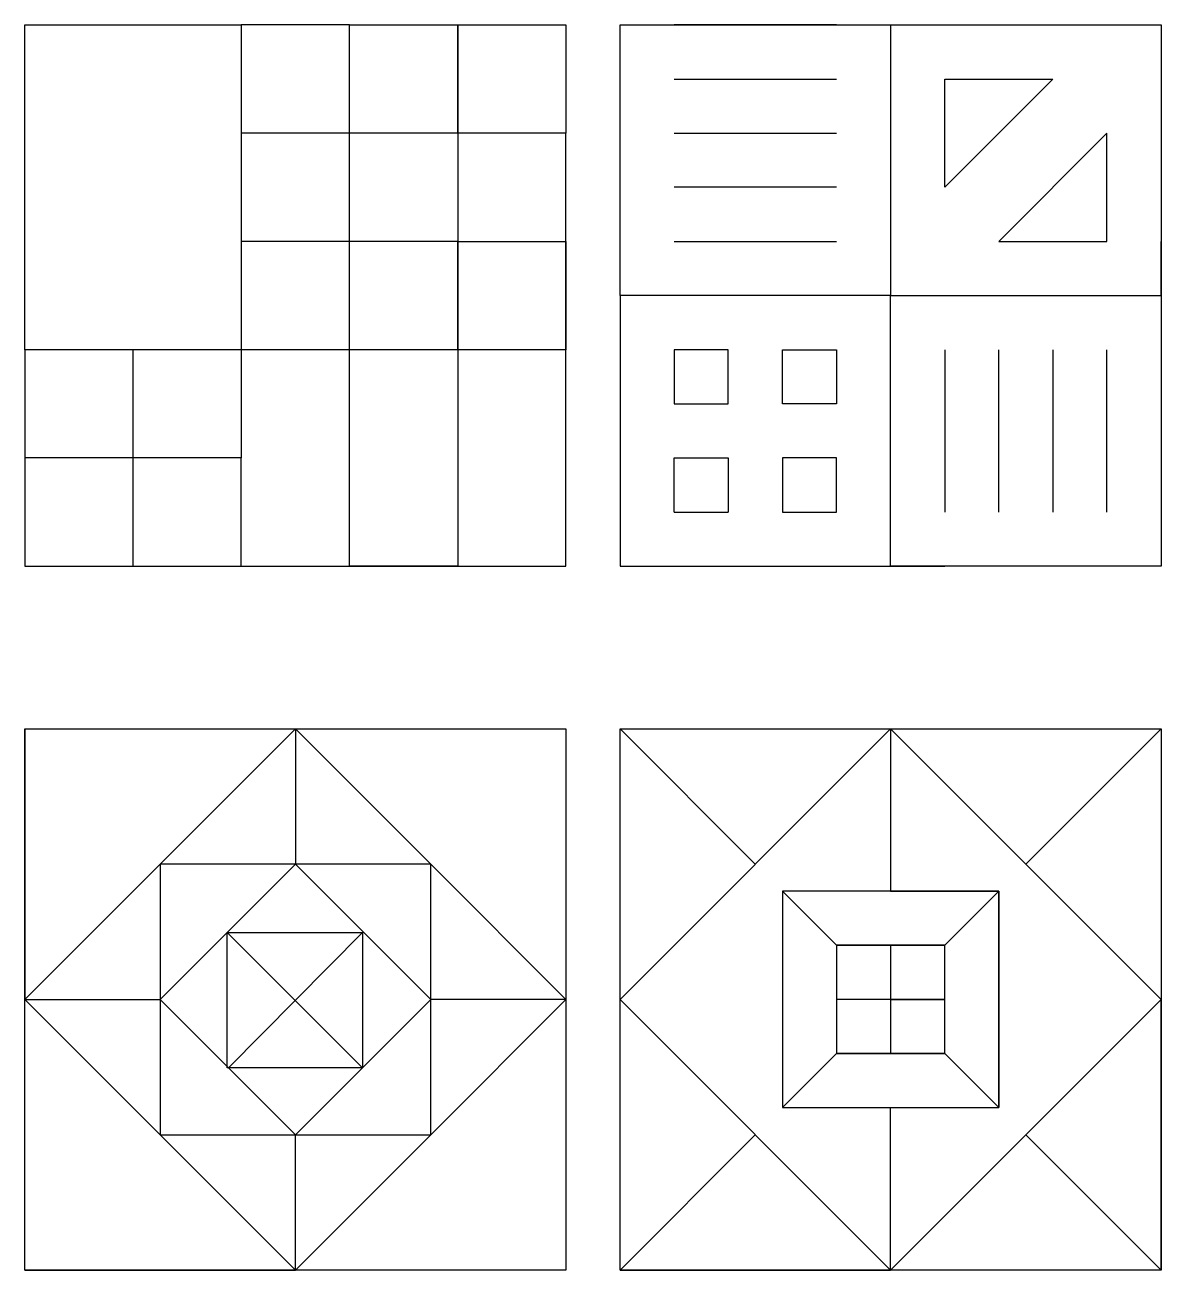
# Model space of a CAD drawing. Header units: millimetres. Extents: x 1136 to 1346, y 2026 to 2256.
import ezdxf

# ---------------------------------------------------------------- set-up
doc = ezdxf.new("R2010")
doc.units = ezdxf.units.MM

msp = doc.modelspace()

# ---------------------------------------------------------------- linework, layer by layer
for p, q in [((1135.58, 2255.54), (1175.58, 2255.54)), ((1135.58, 2195.54), (1135.58, 2255.54)), ((1175.58, 2255.54), (1175.58, 2195.54)), ((1195.58, 2255.54), (1175.58, 2255.54)), ((1195.58, 2235.54), (1195.58, 2255.54)), ((1195.58, 2255.54), (1215.58, 2255.54)), ((1215.58, 2255.54), (1215.58, 2235.54)), ((1215.58, 2235.54), (1215.58, 2255.54)), ((1215.58, 2255.54), (1235.58, 2255.54)), ((1235.58, 2255.54), (1235.58, 2235.54)), ((1245.58, 2255.54), (1255.58, 2255.54)), ((1245.58, 2205.54), (1245.58, 2255.54)), ((1285.58, 2255.54), (1255.58, 2255.54)), ((1255.58, 2255.54), (1285.58, 2255.54)), ((1285.58, 2255.54), (1295.58, 2255.54)), ((1295.58, 2255.54), (1295.58, 2205.54)), ((1295.58, 2255.54), (1345.58, 2255.54)), ((1295.58, 2255.54), (1305.58, 2255.54)), ((1345.58, 2255.54), (1345.58, 2155.54)), ((1255.58, 2245.54), (1285.58, 2245.54)), ((1305.58, 2225.54), (1305.58, 2245.54)), ((1305.58, 2245.54), (1325.58, 2245.54)), ((1325.58, 2245.54), (1305.58, 2225.54)), ((1195.58, 2235.54), (1175.58, 2235.54)), ((1195.58, 2215.54), (1195.58, 2235.54)), ((1215.58, 2235.54), (1195.58, 2235.54)), ((1215.58, 2235.54), (1215.58, 2215.54)), ((1235.58, 2235.54), (1215.58, 2235.54)), ((1235.58, 2195.54), (1235.58, 2235.54)), ((1255.58, 2235.54), (1285.58, 2235.54)), ((1315.58, 2215.54), (1335.58, 2235.54)), ((1335.58, 2215.54), (1335.58, 2235.54)), ((1285.58, 2225.54), (1255.58, 2225.54)), ((1195.58, 2215.54), (1175.58, 2215.54)), ((1195.58, 2195.54), (1195.58, 2215.54)), ((1215.58, 2215.54), (1195.58, 2215.54)), ((1215.58, 2215.54), (1215.58, 2195.54)), ((1215.58, 2195.54), (1215.58, 2215.54)), ((1215.58, 2215.54), (1235.58, 2215.54)), ((1235.58, 2215.54), (1235.58, 2195.54)), ((1255.58, 2215.54), (1285.58, 2215.54)), ((1315.58, 2215.54), (1335.58, 2215.54)), ((1345.58, 2205.54), (1345.58, 2215.54)), ((1295.58, 2205.54), (1245.58, 2205.54)), ((1245.58, 2205.54), (1245.58, 2155.54)), ((1295.58, 2165.54), (1295.58, 2205.54)), ((1295.58, 2205.54), (1345.58, 2205.54)), ((1175.58, 2195.54), (1135.58, 2195.54)), ((1135.58, 2195.54), (1135.58, 2155.54)), ((1155.58, 2155.54), (1155.58, 2195.54)), ((1175.58, 2195.54), (1175.58, 2175.54)), ((1195.58, 2195.54), (1175.58, 2195.54)), ((1195.58, 2155.54), (1195.58, 2195.54)), ((1215.58, 2195.54), (1195.58, 2195.54)), ((1215.58, 2195.54), (1215.58, 2155.54)), ((1235.58, 2195.54), (1215.58, 2195.54)), ((1235.58, 2175.54), (1235.58, 2195.54)), ((1265.58, 2195.54), (1255.58, 2195.54)), ((1255.58, 2195.54), (1255.58, 2185.54)), ((1265.58, 2185.54), (1265.58, 2195.54)), ((1275.58, 2185.54), (1275.58, 2195.54)), ((1275.58, 2195.54), (1285.58, 2195.54)), ((1285.58, 2195.54), (1285.58, 2185.54)), ((1305.58, 2195.54), (1305.58, 2165.54)), ((1315.58, 2165.54), (1315.58, 2195.54)), ((1325.58, 2195.54), (1325.58, 2165.54)), ((1335.58, 2165.54), (1335.58, 2195.54)), ((1255.58, 2185.54), (1265.58, 2185.54)), ((1285.58, 2185.54), (1275.58, 2185.54)), ((1175.58, 2175.54), (1135.58, 2175.54)), ((1175.58, 2155.54), (1175.58, 2175.54)), ((1235.58, 2155.54), (1235.58, 2175.54)), ((1255.58, 2165.54), (1255.58, 2175.54)), ((1255.58, 2175.54), (1265.58, 2175.54)), ((1265.58, 2175.54), (1265.58, 2165.54)), ((1285.58, 2175.54), (1275.58, 2175.54)), ((1275.58, 2175.54), (1275.58, 2165.54)), ((1285.58, 2165.54), (1285.58, 2175.54)), ((1255.58, 2165.54), (1265.58, 2165.54)), ((1275.58, 2165.54), (1285.58, 2165.54)), ((1295.58, 2155.54), (1295.58, 2165.54)), ((1135.58, 2155.54), (1155.58, 2155.54)), ((1155.58, 2155.54), (1175.58, 2155.54)), ((1175.58, 2155.54), (1195.58, 2155.54)), ((1215.58, 2155.54), (1195.58, 2155.54)), ((1195.58, 2155.54), (1235.58, 2155.54)), ((1245.58, 2155.54), (1295.58, 2155.54)), ((1345.58, 2155.54), (1295.58, 2155.54)), ((1295.58, 2155.54), (1305.58, 2155.54)), ((1135.58, 2125.54), (1235.58, 2125.54)), ((1135.58, 2025.54), (1135.58, 2125.54)), ((1135.58, 2125.54), (1135.58, 2075.54)), ((1135.58, 2125.54), (1185.58, 2125.54)), ((1185.58, 2125.54), (1160.58, 2100.54)), ((1185.58, 2125.54), (1185.58, 2100.54)), ((1210.58, 2100.54), (1185.58, 2125.54)), ((1235.58, 2125.54), (1235.58, 2025.54)), ((1235.58, 2125.54), (1235.58, 2075.54)), ((1245.58, 2125.54), (1345.58, 2125.54)), ((1245.58, 2025.54), (1245.58, 2125.54)), ((1245.58, 2125.54), (1295.58, 2125.54)), ((1245.58, 2075.54), (1295.58, 2125.54)), ((1245.58, 2125.54), (1270.58, 2100.54)), ((1295.58, 2125.54), (1295.58, 2095.54)), ((1295.58, 2125.54), (1345.58, 2075.54)), ((1345.58, 2125.54), (1320.58, 2100.54)), ((1345.58, 2125.54), (1345.58, 2025.54)), ((1160.58, 2100.54), (1135.58, 2075.54)), ((1210.58, 2100.54), (1160.58, 2100.54)), ((1160.58, 2100.54), (1160.58, 2075.54)), ((1160.58, 2100.54), (1160.58, 2100.54)), ((1160.58, 2075.54), (1185.58, 2100.54)), ((1185.58, 2100.54), (1185.58, 2100.54)), ((1185.58, 2100.54), (1210.58, 2075.54)), ((1210.58, 2050.54), (1210.58, 2100.54)), ((1235.58, 2075.54), (1210.58, 2100.54)), ((1315.58, 2095.54), (1275.58, 2095.54)), ((1275.58, 2095.54), (1275.58, 2055.54)), ((1275.58, 2095.54), (1285.58, 2085.54)), ((1295.58, 2095.54), (1305.58, 2095.54)), ((1305.58, 2095.54), (1295.58, 2095.54)), ((1295.58, 2095.54), (1315.58, 2095.54)), ((1305.58, 2085.54), (1315.58, 2095.54)), ((1315.58, 2055.54), (1315.58, 2095.54)), ((1315.58, 2095.54), (1315.58, 2085.54)), ((1315.58, 2095.54), (1315.58, 2055.54)), ((1160.58, 2075.54), (1172.96, 2087.91)), ((1172.96, 2087.91), (1197.96, 2087.91)), ((1172.96, 2062.91), (1172.96, 2087.91)), ((1172.96, 2087.91), (1197.96, 2062.91)), ((1173.21, 2062.91), (1197.96, 2087.91)), ((1197.96, 2087.91), (1197.96, 2062.91)), ((1305.58, 2085.54), (1285.58, 2085.54)), ((1285.58, 2085.54), (1285.58, 2065.54)), ((1285.58, 2085.54), (1305.58, 2085.54)), ((1295.58, 2085.54), (1295.58, 2065.54)), ((1295.58, 2085.54), (1295.58, 2075.54)), ((1305.58, 2065.54), (1305.58, 2085.54)), ((1135.58, 2075.54), (1160.58, 2075.54)), ((1135.58, 2075.54), (1160.58, 2050.54)), ((1160.58, 2075.54), (1160.58, 2050.54)), ((1185.58, 2050.54), (1160.58, 2075.54)), ((1210.58, 2075.54), (1185.58, 2050.54)), ((1235.58, 2075.54), (1210.58, 2075.54)), ((1210.58, 2050.54), (1235.58, 2075.54)), ((1245.58, 2025.54), (1245.58, 2075.54)), ((1245.58, 2075.54), (1295.58, 2025.54)), ((1295.58, 2025.54), (1245.58, 2075.54)), ((1305.58, 2075.54), (1285.58, 2075.54)), ((1345.58, 2075.54), (1295.58, 2025.54)), ((1295.58, 2075.54), (1305.58, 2075.54)), ((1345.58, 2025.54), (1345.58, 2075.54)), ((1285.58, 2065.54), (1275.58, 2055.54)), ((1285.58, 2065.54), (1305.58, 2065.54)), ((1305.58, 2065.54), (1285.58, 2065.54)), ((1315.58, 2055.54), (1305.58, 2065.54)), ((1197.96, 2062.91), (1172.96, 2062.91)), ((1197.96, 2062.91), (1173.21, 2062.91)), ((1275.58, 2055.54), (1315.58, 2055.54)), ((1295.58, 2025.54), (1295.58, 2055.54)), ((1160.58, 2050.54), (1210.58, 2050.54)), ((1160.58, 2050.54), (1160.58, 2050.54)), ((1160.58, 2050.54), (1185.58, 2025.54)), ((1185.58, 2025.54), (1185.58, 2050.54)), ((1185.58, 2025.54), (1210.58, 2050.54)), ((1245.58, 2025.54), (1270.58, 2050.54)), ((1345.58, 2025.54), (1320.58, 2050.54)), ((1235.58, 2025.54), (1135.58, 2025.54)), ((1135.58, 2025.54), (1185.58, 2025.54)), ((1345.58, 2025.54), (1245.58, 2025.54)), ((1245.58, 2025.54), (1295.58, 2025.54))]:
    msp.add_line(p, q)

doc.saveas('drawing.dxf')
